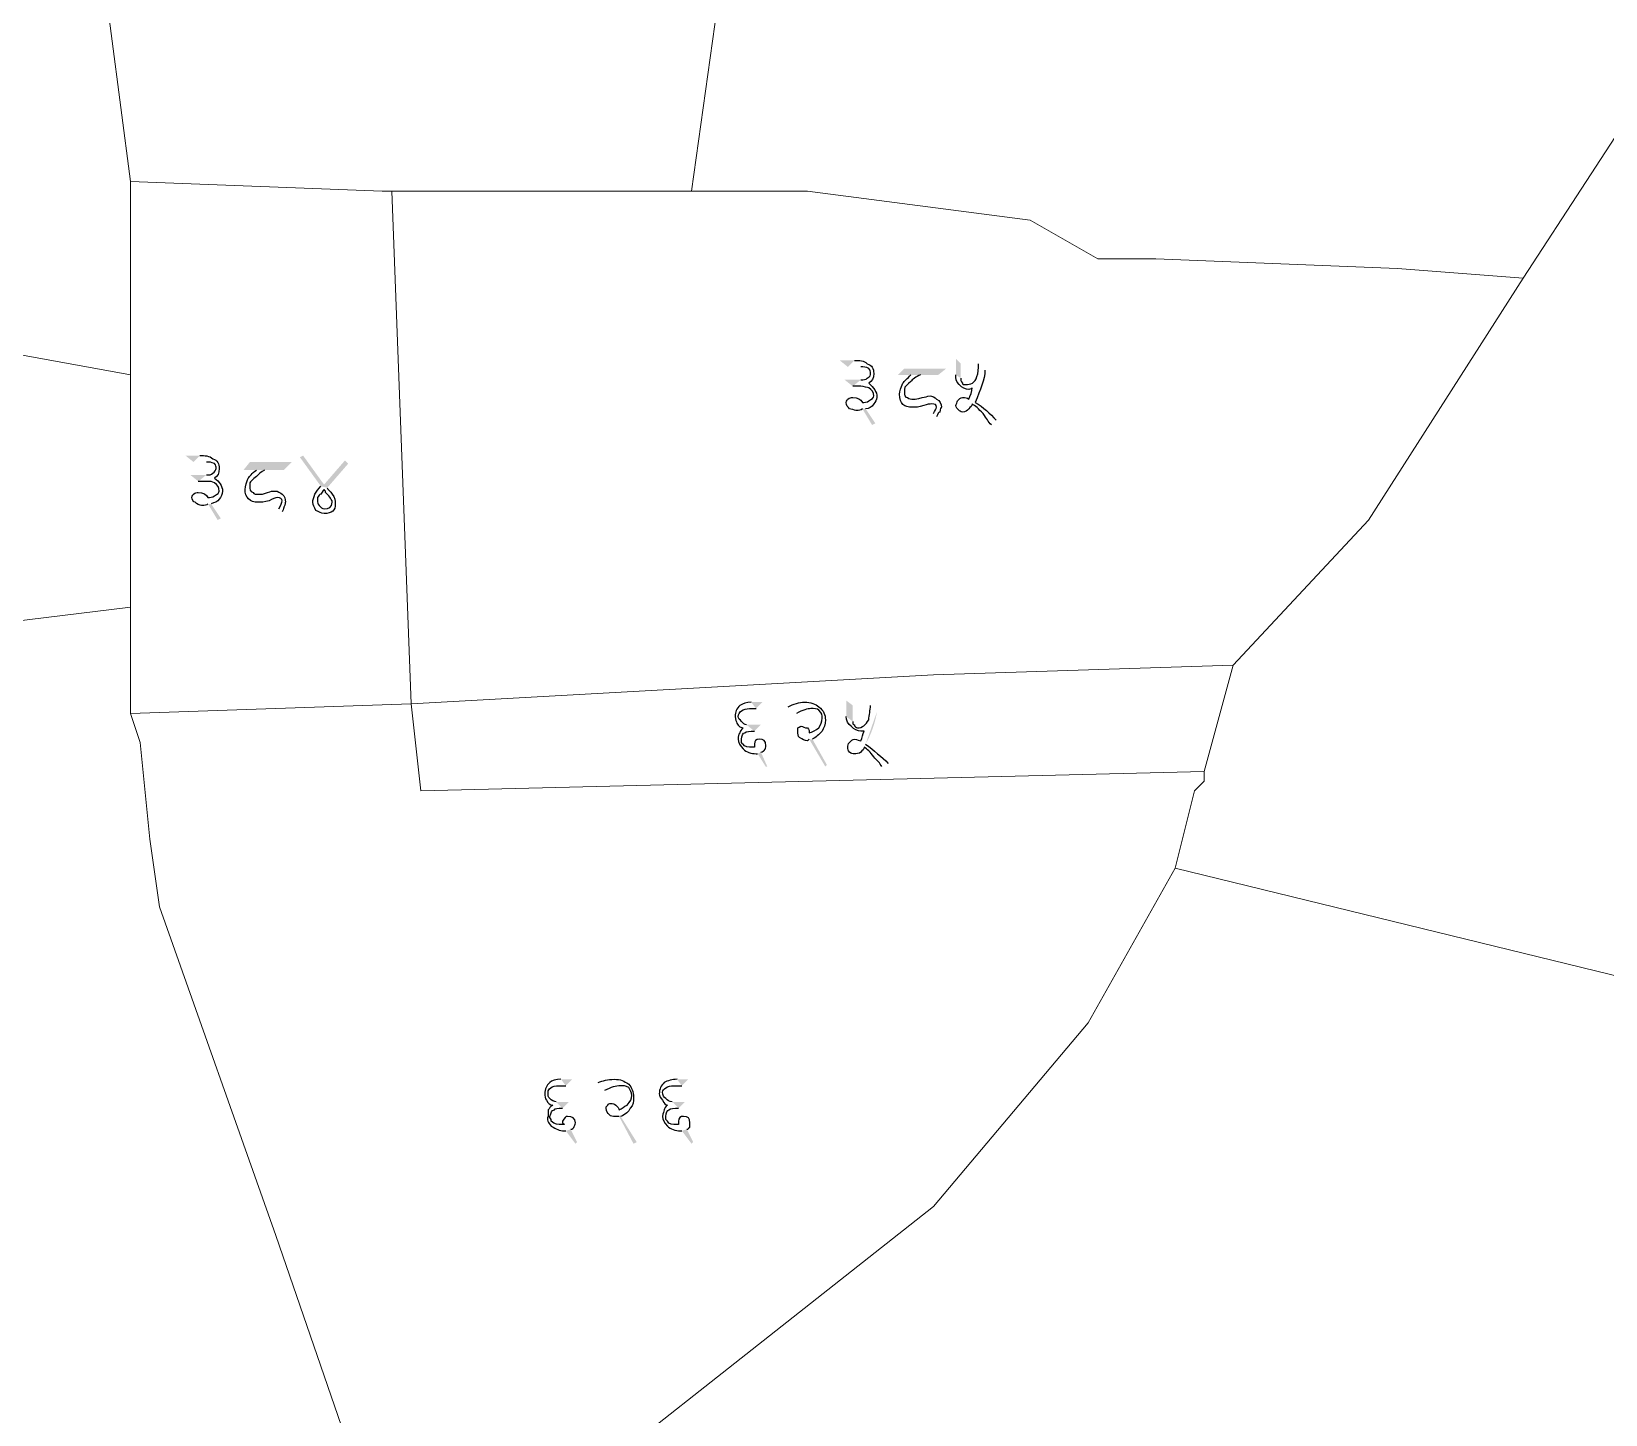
# Model space of a CAD drawing. Header units: metres. Extents: x 345912 to 349030, y 3061206 to 3061792.
# Drawn here: x 346909.34 to 346958.95, y 3061444.41 to 3061488 of the extents above; entities that cross this region are included whole.
import ezdxf

# ---------------------------------------------------------------- set-up
doc = ezdxf.new("R2010")
doc.units = ezdxf.units.M
doc.header["$MEASUREMENT"] = 0
doc.layers.add('PDF4_Geometry', color=7, linetype='Continuous')
doc.layers.add('PDF4_Solid Fills', color=7, linetype='Continuous')

msp = doc.modelspace()

# ---------------------------------------------------------------- hatches: boundary and pattern name
at = {"layer": 'PDF4_Solid Fills', "transparency": 33554559}
h = msp.add_hatch(color=256, dxfattribs=at)
h.paths.add_polyline_path([(346935.07147, 3061477.42963), (346934.81747, 3061477.63283), (346935.27467, 3061477.63283)], flags=0)
h.paths.add_polyline_path([(346935.63027, 3061476.10883), (346935.93507, 3061475.65163), (346935.83347, 3061475.60083), (346935.52867, 3061476.10883)], flags=0)
h.paths.add_polyline_path([(346935.22387, 3061476.82003), (346934.96987, 3061477.02323), (346935.47787, 3061477.02323)], flags=0)
h.paths.add_polyline_path([(346937.05267, 3061477.17563), (346936.64627, 3061477.17563), (346936.84947, 3061477.37883), (346938.17027, 3061477.37883), (346937.91627, 3061477.17563), (346937.35747, 3061477.17563)], flags=0)
h.paths.add_polyline_path([(346937.86547, 3061475.85483), (346937.76387, 3061475.95643)], flags=0)
h.paths.add_polyline_path([(346939.18627, 3061477.53123), (346939.38947, 3061477.32803)], flags=0)
h.paths.add_polyline_path([(346939.74507, 3061475.75323), (346939.59267, 3061475.60083)], flags=0)
h.paths.add_polyline_path([(346938.47507, 3061477.17563), (346938.47507, 3061477.68363), (346938.62747, 3061477.53123), (346938.62747, 3061477.07403)], flags=0)
h = msp.add_hatch(color=256, dxfattribs=at)
h.paths.add_polyline_path([(346914.44669, 3061474.43243), (346914.19269, 3061474.63563), (346914.64989, 3061474.63563)], flags=0)
h.paths.add_polyline_path([(346915.00549, 3061473.11163), (346915.31029, 3061472.65443), (346915.20869, 3061472.60363), (346914.90389, 3061473.11163)], flags=0)
h.paths.add_polyline_path([(346914.59909, 3061473.82283), (346914.34509, 3061474.02603), (346914.85309, 3061474.02603)], flags=0)
h.paths.add_polyline_path([(346916.42789, 3061474.17843), (346916.02149, 3061474.17843), (346916.22469, 3061474.43243), (346917.54549, 3061474.43243), (346917.29149, 3061474.17843), (346916.68189, 3061474.17843)], flags=0)
h.paths.add_polyline_path([(346917.24069, 3061472.85763), (346917.13909, 3061472.95923)], flags=0)
h.paths.add_polyline_path([(346918.45989, 3061473.67043), (346917.79949, 3061474.58483), (346917.90109, 3061474.63563), (346918.56149, 3061473.72123), (346919.22189, 3061474.48323), (346919.32349, 3061474.38163), (346918.66309, 3061473.61963)], flags=0)
h = msp.add_hatch(color=256, dxfattribs=at)
h.paths.add_polyline_path([(346932.17587, 3061466.66003), (346932.37907, 3061466.86323), (346932.02347, 3061466.86323)], flags=0)
h.paths.add_polyline_path([(346932.22667, 3061465.23763), (346932.48067, 3061464.83123), (346932.53147, 3061464.83123), (346932.32827, 3061465.28843)], flags=0)
h.paths.add_polyline_path([(346932.12507, 3061465.94883), (346932.32827, 3061466.15203), (346931.87107, 3061466.15203)], flags=0)
h.paths.add_polyline_path([(346933.44587, 3061466.50763), (346933.19187, 3061466.71083)], flags=0)
h.paths.add_polyline_path([(346933.95387, 3061465.69483), (346934.41107, 3061464.88203), (346934.36027, 3061464.83123), (346933.85227, 3061465.69483)], flags=0)
h.paths.add_polyline_path([(346935.78267, 3061466.76163), (346935.98587, 3061466.55843)], flags=0)
h.paths.add_polyline_path([(346935.63027, 3061465.54243, 0.08894398), (346935.98587, 3061466.55843)], flags=0)
h.paths.add_polyline_path([(346936.34147, 3061464.93283), (346936.13827, 3061464.83123)], flags=0)
h.paths.add_polyline_path([(346935.02067, 3061466.40603), (346935.02067, 3061466.91403), (346935.22387, 3061466.76163), (346935.22387, 3061466.25363)], flags=0)
h = msp.add_hatch(color=256, dxfattribs=at)
h.paths.add_polyline_path([(346926.18147, 3061454.77283), (346926.38467, 3061454.97603), (346926.02907, 3061454.97603)], flags=0)
h.paths.add_polyline_path([(346926.18147, 3061453.35043), (346926.48627, 3061452.94403), (346926.53707, 3061452.99483), (346926.33387, 3061453.40123)], flags=0)
h.paths.add_polyline_path([(346926.07987, 3061454.06163), (346926.28307, 3061454.26483), (346925.87667, 3061454.26483)], flags=0)
h.paths.add_polyline_path([(346927.40067, 3061454.62043), (346927.19747, 3061454.87443)], flags=0)
h.paths.add_polyline_path([(346927.90867, 3061453.80763), (346928.41667, 3061452.99483), (346928.31507, 3061452.94403), (346927.85787, 3061453.80763)], flags=0)
h.paths.add_polyline_path([(346929.83907, 3061454.77283), (346930.04227, 3061454.97603), (346929.68667, 3061454.97603)], flags=0)
h.paths.add_polyline_path([(346929.83907, 3061453.35043), (346930.14387, 3061452.94403), (346930.19467, 3061452.99483), (346929.99147, 3061453.40123)], flags=0)
h.paths.add_polyline_path([(346929.73747, 3061454.06163), (346929.94067, 3061454.26483), (346929.53427, 3061454.26483)], flags=0)

# ---------------------------------------------------------------- linework, layer by layer
at = {"layer": 'PDF4_Geometry', "lineweight": 9}
for points in [[(346934.41107, 3061513.44683), (346930.14387, 3061482.96683), (346920.69508, 3061482.96683), (346920.39028, 3061482.96683), (346912.46547, 3061483.27163), (346911.55107, 3061490.28204), (346910.02707, 3061498.51163), (346909.72228, 3061508.26523), (346911.24628, 3061516.19003), (346921.60948, 3061516.19003), (346929.53427, 3061514.66603), (346933.49669, 3061513.75163)], [(346934.41107, 3061513.44683), (346930.14387, 3061482.96683), (346920.69508, 3061482.96683), (346920.39028, 3061482.96683), (346912.46547, 3061483.27163), (346911.55107, 3061490.28204), (346910.02707, 3061498.51163), (346909.72228, 3061508.26523), (346911.24628, 3061516.19003), (346921.60948, 3061516.19003), (346929.53427, 3061514.66603), (346933.49669, 3061513.75163)], [(346944.77427, 3061508.87484), (346956.05188, 3061503.38844), (346963.36707, 3061498.51163), (346966.41508, 3061496.07323), (346967.02468, 3061494.54923), (346965.80547, 3061493.02523), (346963.06228, 3061489.97723), (346960.31908, 3061486.31963), (346956.35669, 3061480.22363), (346952.39427, 3061480.52844), (346944.77427, 3061480.83323), (346942.94547, 3061480.83323), (346940.81188, 3061482.05243), (346933.80147, 3061482.96683), (346930.14387, 3061482.96683), (346934.41107, 3061513.44683)], [(346944.77427, 3061508.87484), (346956.05188, 3061503.38844), (346963.36707, 3061498.51163), (346966.41508, 3061496.07323), (346967.02468, 3061494.54923), (346965.80547, 3061493.02523), (346963.06228, 3061489.97723), (346960.31908, 3061486.31963), (346956.35669, 3061480.22363), (346952.39427, 3061480.52844), (346944.77427, 3061480.83323), (346942.94547, 3061480.83323), (346940.81188, 3061482.05243), (346933.80147, 3061482.96683), (346930.14387, 3061482.96683), (346934.41107, 3061513.44683)], [(346887.16707, 3061481.74764), (346888.99587, 3061495.46363), (346895.70147, 3061494.54923), (346896.31107, 3061494.24443), (346899.66387, 3061493.02523), (346911.55107, 3061490.28204), (346912.46547, 3061483.27163), (346912.46547, 3061477.17564), (346895.70147, 3061480.22363)], [(346887.16707, 3061481.74764), (346888.99587, 3061495.46363), (346895.70147, 3061494.54923), (346896.31107, 3061494.24443), (346899.66387, 3061493.02523), (346911.55107, 3061490.28204), (346912.46547, 3061483.27163), (346912.46547, 3061477.17564), (346895.70147, 3061480.22363)], [(346969.76788, 3061455.53484), (346959.09987, 3061458.27803), (346945.38387, 3061461.63083), (346945.99348, 3061464.06923), (346946.29827, 3061464.37403), (346946.29827, 3061464.67883), (346947.21267, 3061468.03163), (346951.47987, 3061472.60363), (346956.35669, 3061480.22363), (346960.31908, 3061486.31963), (346965.19587, 3061483.27163), (346969.76788, 3061479.61403)], [(346969.76788, 3061455.53484), (346959.09987, 3061458.27803), (346945.38387, 3061461.63083), (346945.99348, 3061464.06923), (346946.29827, 3061464.37403), (346946.29827, 3061464.67883), (346947.21267, 3061468.03163), (346951.47987, 3061472.60363), (346956.35669, 3061480.22363), (346960.31908, 3061486.31963), (346965.19587, 3061483.27163), (346969.76788, 3061479.61403)], [(346920.69508, 3061482.96683), (346921.30468, 3061466.81243), (346912.46547, 3061466.50764), (346912.46547, 3061469.86043), (346912.46547, 3061477.17564), (346912.46547, 3061483.27163), (346920.39028, 3061482.96683)], [(346920.69508, 3061482.96683), (346921.30468, 3061466.81243), (346912.46547, 3061466.50764), (346912.46547, 3061469.86043), (346912.46547, 3061477.17564), (346912.46547, 3061483.27163), (346920.39028, 3061482.96683)], [(346956.35669, 3061480.22363), (346951.47987, 3061472.60363), (346947.21267, 3061468.03163), (346937.76387, 3061467.72683), (346921.30468, 3061466.81243), (346920.69508, 3061482.96683), (346930.14387, 3061482.96683), (346933.80147, 3061482.96683), (346940.81188, 3061482.05243), (346942.94547, 3061480.83323), (346944.77427, 3061480.83323), (346952.39427, 3061480.52844)], [(346956.35669, 3061480.22363), (346951.47987, 3061472.60363), (346947.21267, 3061468.03163), (346937.76387, 3061467.72683), (346921.30468, 3061466.81243), (346920.69508, 3061482.96683), (346930.14387, 3061482.96683), (346933.80147, 3061482.96683), (346940.81188, 3061482.05243), (346942.94547, 3061480.83323), (346944.77427, 3061480.83323), (346952.39427, 3061480.52844)], [(346895.70147, 3061480.22363), (346912.46547, 3061477.17564), (346912.46547, 3061469.86043), (346897.53028, 3061468.03163), (346884.11908, 3061464.06923), (346885.03348, 3061468.64124), (346887.16707, 3061481.74764)], [(346895.70147, 3061480.22363), (346912.46547, 3061477.17564), (346912.46547, 3061469.86043), (346897.53028, 3061468.03163), (346884.11908, 3061464.06923), (346885.03348, 3061468.64124), (346887.16707, 3061481.74764)], [(346912.46547, 3061466.50764), (346912.77028, 3061465.59323), (346913.07508, 3061462.54523), (346913.37987, 3061460.41163), (346917.03748, 3061450.04844), (346920.08547, 3061441.20923), (346921.91427, 3061438.46603), (346914.90387, 3061433.58923), (346911.55107, 3061430.23643), (346907.58867, 3061436.94204), (346903.01669, 3061433.58923), (346899.66387, 3061432.97963), (346899.05427, 3061435.41803), (346897.53028, 3061440.59963), (346896.92068, 3061445.47643), (346898.13987, 3061463.15484), (346897.53028, 3061468.03163), (346912.46547, 3061469.86043)], [(346912.46547, 3061466.50764), (346912.77028, 3061465.59323), (346913.07508, 3061462.54523), (346913.37987, 3061460.41163), (346917.03748, 3061450.04844), (346920.08547, 3061441.20923), (346921.91427, 3061438.46603), (346914.90387, 3061433.58923), (346911.55107, 3061430.23643), (346907.58867, 3061436.94204), (346903.01669, 3061433.58923), (346899.66387, 3061432.97963), (346899.05427, 3061435.41803), (346897.53028, 3061440.59963), (346896.92068, 3061445.47643), (346898.13987, 3061463.15484), (346897.53028, 3061468.03163), (346912.46547, 3061469.86043)], [(346946.29827, 3061464.67883), (346921.60948, 3061464.06923), (346921.30468, 3061466.81243), (346937.76387, 3061467.72683), (346947.21267, 3061468.03163)], [(346946.29827, 3061464.67883), (346921.60948, 3061464.06923), (346921.30468, 3061466.81243), (346937.76387, 3061467.72683), (346947.21267, 3061468.03163)], [(346921.30468, 3061466.81243), (346921.60948, 3061464.06923), (346946.29827, 3061464.67883), (346946.29827, 3061464.37403), (346945.99348, 3061464.06923), (346945.38387, 3061461.63083), (346942.64068, 3061456.75403), (346937.76387, 3061450.96283), (346921.91427, 3061438.46603), (346920.08547, 3061441.20923), (346917.03748, 3061450.04844), (346913.37987, 3061460.41163), (346913.07508, 3061462.54523), (346912.77028, 3061465.59323), (346912.46547, 3061466.50764)], [(346921.30468, 3061466.81243), (346921.60948, 3061464.06923), (346946.29827, 3061464.67883), (346946.29827, 3061464.37403), (346945.99348, 3061464.06923), (346945.38387, 3061461.63083), (346942.64068, 3061456.75403), (346937.76387, 3061450.96283), (346921.91427, 3061438.46603), (346920.08547, 3061441.20923), (346917.03748, 3061450.04844), (346913.37987, 3061460.41163), (346913.07508, 3061462.54523), (346912.77028, 3061465.59323), (346912.46547, 3061466.50764)]]:
    msp.add_lwpolyline(points, close=True, dxfattribs=at)
msp.add_lwpolyline([(346921.91427, 3061438.46603), (346937.76387, 3061450.96283), (346942.64068, 3061456.75403), (346945.38387, 3061461.63083), (346959.09987, 3061458.27803), (346969.76788, 3061455.53484), (346969.76788, 3061454.92523), (346967.63427, 3061449.74363), (346966.11028, 3061446.39083), (346964.58628, 3061440.90443)], dxfattribs=at)
msp.add_lwpolyline([(346921.91427, 3061438.46603), (346937.76387, 3061450.96283), (346942.64068, 3061456.75403), (346945.38387, 3061461.63083), (346959.09987, 3061458.27803), (346969.76788, 3061455.53484), (346969.76788, 3061454.92523), (346967.63427, 3061449.74363), (346966.11028, 3061446.39083), (346964.58628, 3061440.90443)], dxfattribs=at)
at = {"layer": 'PDF4_Geometry', "lineweight": 25}
for points in [[(346935.27467, 3061477.63283), (346935.42707, 3061477.63283), (346935.57947, 3061477.63283), (346935.68107, 3061477.53123)], [(346935.73187, 3061477.37883), (346935.63027, 3061477.42963), (346935.57947, 3061477.42963), (346935.47787, 3061477.42963)], [(346935.68107, 3061477.53123), (346935.83347, 3061477.48043), (346935.88427, 3061477.37883), (346935.88427, 3061477.22643)], [(346935.78267, 3061477.22643), (346935.78267, 3061477.27723), (346935.78267, 3061477.32803), (346935.73187, 3061477.37883)], [(346939.13547, 3061477.12483), (346939.18627, 3061477.22643), (346939.18627, 3061477.37883), (346939.18627, 3061477.53123)], [(346935.47787, 3061477.02323), (346935.57947, 3061477.02323), (346935.63027, 3061477.02323), (346935.68107, 3061477.07403)], [(346935.68107, 3061477.07403), (346935.78267, 3061477.12483), (346935.78267, 3061477.17563), (346935.78267, 3061477.22643)], [(346935.88427, 3061477.22643), (346935.88427, 3061477.07403), (346935.83347, 3061476.97243), (346935.73187, 3061476.92163)], [(346935.73187, 3061476.92163), (346935.88427, 3061476.76923), (346935.98587, 3061476.66763), (346935.98587, 3061476.46443)], [(346936.69707, 3061476.56603), (346936.69707, 3061476.66763), (346936.74787, 3061476.76923), (346936.79867, 3061476.92163)], [(346936.79867, 3061476.92163), (346936.84947, 3061476.97243), (346936.95107, 3061477.07403), (346937.05267, 3061477.17563)], [(346937.05267, 3061476.97243), (346936.95107, 3061476.87083), (346936.84947, 3061476.82003), (346936.84947, 3061476.71843)], [(346937.35747, 3061477.17563), (346937.20507, 3061477.12483), (346937.10347, 3061477.02323), (346937.05267, 3061476.97243)], [(346938.57667, 3061476.87083), (346938.47507, 3061476.97243), (346938.47507, 3061477.07403), (346938.47507, 3061477.17563)], [(346938.62747, 3061477.07403), (346938.62747, 3061477.02323), (346938.62747, 3061476.97243), (346938.67827, 3061476.92163)], [(346938.67827, 3061476.92163), (346938.67827, 3061476.87083), (346938.72907, 3061476.87083), (346938.77987, 3061476.87083)], [(346938.77987, 3061476.87083), (346938.93227, 3061476.87083), (346939.08467, 3061476.92163), (346939.13547, 3061477.12483)], [(346939.38947, 3061477.32803), (346939.38947, 3061477.02323), (346939.23707, 3061476.71843), (346939.08467, 3061476.31203)], [(346935.02067, 3061476.31203), (346935.02067, 3061476.36283), (346935.07147, 3061476.41363), (346935.07147, 3061476.41363)], [(346935.07147, 3061476.41363), (346935.12227, 3061476.46443), (346935.17307, 3061476.46443), (346935.22387, 3061476.46443)], [(346935.37627, 3061476.82003), (346935.32547, 3061476.82003), (346935.27467, 3061476.82003), (346935.22387, 3061476.82003)], [(346935.22387, 3061476.46443), (346935.37627, 3061476.46443), (346935.47787, 3061476.41363), (346935.52867, 3061476.31203)], [(346935.47787, 3061476.82003), (346935.42707, 3061476.82003), (346935.42707, 3061476.82003), (346935.37627, 3061476.82003)], [(346935.73187, 3061476.76923), (346935.68107, 3061476.76923), (346935.57947, 3061476.82003), (346935.47787, 3061476.82003)], [(346935.88427, 3061476.51523), (346935.88427, 3061476.61683), (346935.83347, 3061476.71843), (346935.73187, 3061476.76923)], [(346935.73187, 3061476.36283), (346935.83347, 3061476.41363), (346935.88427, 3061476.46443), (346935.88427, 3061476.51523)], [(346935.98587, 3061476.46443), (346935.98587, 3061476.41363), (346935.93507, 3061476.31203), (346935.88427, 3061476.26123)], [(346937.10347, 3061476.15963), (346936.84947, 3061476.15963), (346936.69707, 3061476.26123), (346936.69707, 3061476.56603)], [(346936.84947, 3061476.71843), (346936.84947, 3061476.71843), (346936.84947, 3061476.66763), (346936.84947, 3061476.61683)], [(346936.84947, 3061476.61683), (346936.84947, 3061476.56603), (346936.84947, 3061476.46443), (346936.95107, 3061476.46443)], [(346936.95107, 3061476.46443), (346937.00187, 3061476.41363), (346937.05267, 3061476.41363), (346937.15427, 3061476.41363)], [(346937.15427, 3061476.41363), (346937.20507, 3061476.41363), (346937.25587, 3061476.41363), (346937.40827, 3061476.46443)], [(346937.40827, 3061476.46443), (346937.50987, 3061476.46443), (346937.56067, 3061476.51523), (346937.66227, 3061476.51523)], [(346937.66227, 3061476.51523), (346937.71307, 3061476.51523), (346937.81467, 3061476.46443), (346937.86547, 3061476.41363)], [(346937.86547, 3061476.41363), (346937.96707, 3061476.36283), (346938.01787, 3061476.26123), (346938.01787, 3061476.15963)], [(346938.52587, 3061476.36283), (346938.57667, 3061476.41363), (346938.62747, 3061476.46443), (346938.67827, 3061476.46443)], [(346938.88147, 3061476.71843), (346938.77987, 3061476.71843), (346938.67827, 3061476.76923), (346938.57667, 3061476.87083)], [(346938.67827, 3061476.46443), (346938.77987, 3061476.46443), (346938.83067, 3061476.46443), (346938.88147, 3061476.41363)], [(346938.88147, 3061476.41363), (346938.93227, 3061476.51523), (346938.98307, 3061476.66763), (346938.98307, 3061476.76923)], [(346938.98307, 3061476.76923), (346938.98307, 3061476.76923), (346938.93227, 3061476.71843), (346938.88147, 3061476.71843)], [(346935.12227, 3061476.10883), (346935.07147, 3061476.15963), (346935.02067, 3061476.21043), (346935.02067, 3061476.31203)], [(346935.32547, 3061476.05803), (346935.27467, 3061476.05803), (346935.17307, 3061476.10883), (346935.12227, 3061476.10883)], [(346935.52867, 3061476.10883), (346935.47787, 3061476.05803), (346935.42707, 3061476.05803), (346935.32547, 3061476.05803)], [(346935.52867, 3061476.31203), (346935.57947, 3061476.31203), (346935.68107, 3061476.31203), (346935.73187, 3061476.36283)], [(346935.88427, 3061476.26123), (346935.83347, 3061476.15963), (346935.73187, 3061476.10883), (346935.63027, 3061476.10883)], [(346937.45907, 3061476.21043), (346937.30667, 3061476.15963), (346937.20507, 3061476.15963), (346937.10347, 3061476.15963)], [(346937.71307, 3061476.26123), (346937.66227, 3061476.26123), (346937.56067, 3061476.26123), (346937.45907, 3061476.21043)], [(346937.86547, 3061476.15963), (346937.86547, 3061476.26123), (346937.81467, 3061476.26123), (346937.71307, 3061476.26123)], [(346937.76387, 3061475.95643), (346937.81467, 3061476.05803), (346937.86547, 3061476.10883), (346937.86547, 3061476.15963)], [(346937.96707, 3061476.00723), (346937.91627, 3061476.00723), (346937.91627, 3061475.95643), (346937.86547, 3061475.85483)], [(346938.01787, 3061476.15963), (346938.01787, 3061476.15963), (346937.96707, 3061476.10883), (346937.96707, 3061476.00723)], [(346938.47507, 3061476.21043), (346938.47507, 3061476.26123), (346938.52587, 3061476.31203), (346938.52587, 3061476.36283)], [(346938.57667, 3061476.05803), (346938.52587, 3061476.10883), (346938.47507, 3061476.15963), (346938.47507, 3061476.21043)], [(346938.67827, 3061476.00723), (346938.62747, 3061476.00723), (346938.57667, 3061476.05803), (346938.57667, 3061476.05803)], [(346938.88147, 3061476.10883), (346938.83067, 3061476.05803), (346938.77987, 3061476.00723), (346938.67827, 3061476.00723)], [(346938.98307, 3061476.26123), (346938.98307, 3061476.21043), (346938.93227, 3061476.15963), (346938.88147, 3061476.10883)], [(346939.33867, 3061475.95643), (346939.18627, 3061476.10883), (346939.08467, 3061476.21043), (346938.98307, 3061476.26123)], [(346939.08467, 3061476.31203), (346939.33867, 3061476.15963), (346939.54187, 3061475.95643), (346939.74507, 3061475.75323)], [(346939.59267, 3061475.60083), (346939.49107, 3061475.70243), (346939.44027, 3061475.80403), (346939.33867, 3061475.95643)], [(346914.64989, 3061474.63563), (346914.80229, 3061474.63563), (346914.95469, 3061474.63563), (346915.05629, 3061474.53403)], [(346915.10709, 3061474.38163), (346915.00549, 3061474.43243), (346914.95469, 3061474.43243), (346914.85309, 3061474.43243)], [(346915.05629, 3061474.53403), (346915.20869, 3061474.48323), (346915.25949, 3061474.38163), (346915.25949, 3061474.22923)], [(346914.85309, 3061474.02603), (346914.95469, 3061474.02603), (346915.00549, 3061474.02603), (346915.05629, 3061474.07683)], [(346915.05629, 3061474.07683), (346915.10709, 3061474.12763), (346915.15789, 3061474.17843), (346915.15789, 3061474.22923)], [(346915.15789, 3061474.22923), (346915.15789, 3061474.28003), (346915.15789, 3061474.33083), (346915.10709, 3061474.38163)], [(346915.25949, 3061474.22923), (346915.25949, 3061474.07683), (346915.20869, 3061473.97523), (346915.10709, 3061473.92443)], [(346915.10709, 3061473.92443), (346915.25949, 3061473.82283), (346915.36109, 3061473.67043), (346915.36109, 3061473.51803)], [(346916.07229, 3061473.56883), (346916.07229, 3061473.67043), (346916.12309, 3061473.82283), (346916.17389, 3061473.92443)], [(346916.17389, 3061473.92443), (346916.22469, 3061473.97523), (346916.27549, 3061474.07683), (346916.42789, 3061474.17843)], [(346916.42789, 3061473.97523), (346916.32629, 3061473.87363), (346916.22469, 3061473.82283), (346916.22469, 3061473.77203)], [(346916.68189, 3061474.17843), (346916.58029, 3061474.12763), (346916.47869, 3061474.02603), (346916.42789, 3061473.97523)], [(346914.39589, 3061473.31483), (346914.39589, 3061473.36563), (346914.44669, 3061473.41643), (346914.44669, 3061473.41643)], [(346914.44669, 3061473.41643), (346914.49749, 3061473.46723), (346914.54829, 3061473.46723), (346914.59909, 3061473.46723)], [(346914.70069, 3061473.82283), (346914.64989, 3061473.82283), (346914.64989, 3061473.82283), (346914.59909, 3061473.82283)], [(346914.59909, 3061473.46723), (346914.75149, 3061473.46723), (346914.85309, 3061473.41643), (346914.90389, 3061473.31483)], [(346914.85309, 3061473.82283), (346914.80229, 3061473.82283), (346914.75149, 3061473.82283), (346914.70069, 3061473.82283)], [(346915.10709, 3061473.77203), (346915.05629, 3061473.82283), (346914.95469, 3061473.82283), (346914.85309, 3061473.82283)], [(346915.25949, 3061473.51803), (346915.25949, 3061473.61963), (346915.20869, 3061473.72123), (346915.10709, 3061473.77203)], [(346915.10709, 3061473.36563), (346915.20869, 3061473.41643), (346915.25949, 3061473.46723), (346915.25949, 3061473.51803)], [(346915.36109, 3061473.51803), (346915.36109, 3061473.41643), (346915.31029, 3061473.31483), (346915.25949, 3061473.26403)], [(346916.47869, 3061473.16243), (346916.22469, 3061473.16243), (346916.07229, 3061473.31483), (346916.07229, 3061473.56883)], [(346916.22469, 3061473.77203), (346916.22469, 3061473.72123), (346916.22469, 3061473.67043), (346916.22469, 3061473.67043)], [(346916.22469, 3061473.67043), (346916.22469, 3061473.56883), (346916.22469, 3061473.51803), (346916.32629, 3061473.46723)], [(346916.32629, 3061473.46723), (346916.32629, 3061473.41643), (346916.42789, 3061473.41643), (346916.52949, 3061473.41643)], [(346916.52949, 3061473.41643), (346916.58029, 3061473.41643), (346916.63109, 3061473.41643), (346916.78349, 3061473.46723)], [(346916.78349, 3061473.46723), (346916.88509, 3061473.51803), (346916.93589, 3061473.51803), (346917.03749, 3061473.51803)], [(346917.03749, 3061473.51803), (346917.08829, 3061473.51803), (346917.18989, 3061473.46723), (346917.24069, 3061473.41643)], [(346917.24069, 3061473.41643), (346917.34229, 3061473.36563), (346917.34229, 3061473.26403), (346917.34229, 3061473.16243)], [(346918.20589, 3061473.16243), (346918.20589, 3061473.31483), (346918.30749, 3061473.51803), (346918.45989, 3061473.67043)], [(346918.45989, 3061473.41643), (346918.40909, 3061473.41643), (346918.40909, 3061473.36563), (346918.35829, 3061473.31483)], [(346918.56149, 3061473.56883), (346918.56149, 3061473.56883), (346918.51069, 3061473.51803), (346918.45989, 3061473.41643)], [(346918.61229, 3061473.46723), (346918.61229, 3061473.51803), (346918.61229, 3061473.51803), (346918.56149, 3061473.56883)], [(346918.71389, 3061473.36563), (346918.71389, 3061473.36563), (346918.66309, 3061473.41643), (346918.61229, 3061473.46723)], [(346918.66309, 3061473.61963), (346918.66309, 3061473.56883), (346918.76469, 3061473.51803), (346918.81549, 3061473.41643)], [(346918.81549, 3061473.41643), (346918.91709, 3061473.31483), (346918.91709, 3061473.21323), (346918.91709, 3061473.11163)], [(346914.49749, 3061473.16243), (346914.44669, 3061473.16243), (346914.39589, 3061473.26403), (346914.39589, 3061473.31483)], [(346914.70069, 3061473.06083), (346914.64989, 3061473.06083), (346914.54829, 3061473.11163), (346914.49749, 3061473.16243)], [(346914.90389, 3061473.11163), (346914.85309, 3061473.06083), (346914.80229, 3061473.06083), (346914.70069, 3061473.06083)], [(346914.90389, 3061473.31483), (346914.95469, 3061473.31483), (346915.05629, 3061473.31483), (346915.10709, 3061473.36563)], [(346915.25949, 3061473.26403), (346915.20869, 3061473.16243), (346915.10709, 3061473.16243), (346915.00549, 3061473.11163)], [(346916.83429, 3061473.21323), (346916.68189, 3061473.16243), (346916.58029, 3061473.16243), (346916.47869, 3061473.16243)], [(346917.08829, 3061473.31483), (346917.03749, 3061473.31483), (346916.93589, 3061473.26403), (346916.83429, 3061473.21323)], [(346917.24069, 3061473.21323), (346917.24069, 3061473.26403), (346917.18989, 3061473.31483), (346917.08829, 3061473.31483)], [(346917.13909, 3061472.95923), (346917.18989, 3061473.06083), (346917.24069, 3061473.16243), (346917.24069, 3061473.21323)], [(346917.29149, 3061473.01003), (346917.29149, 3061473.01003), (346917.29149, 3061472.95923), (346917.24069, 3061472.85763)], [(346917.34229, 3061473.16243), (346917.34229, 3061473.16243), (346917.34229, 3061473.11163), (346917.29149, 3061473.01003)], [(346918.30749, 3061472.90843), (346918.25669, 3061473.01003), (346918.20589, 3061473.06083), (346918.20589, 3061473.16243)], [(346918.56149, 3061472.80683), (346918.45989, 3061472.80683), (346918.40909, 3061472.85763), (346918.30749, 3061472.90843)], [(346918.35829, 3061473.31483), (346918.35829, 3061473.26403), (346918.35829, 3061473.21323), (346918.35829, 3061473.21323)], [(346918.35829, 3061473.21323), (346918.35829, 3061473.16243), (346918.35829, 3061473.11163), (346918.40909, 3061473.06083)], [(346918.40909, 3061473.06083), (346918.45989, 3061473.01003), (346918.51069, 3061472.95923), (346918.56149, 3061472.95923)], [(346918.56149, 3061472.95923), (346918.71389, 3061472.95923), (346918.81549, 3061473.01003), (346918.81549, 3061473.16243)], [(346918.91709, 3061473.11163), (346918.91709, 3061472.90843), (346918.81549, 3061472.80683), (346918.56149, 3061472.80683)], [(346918.81549, 3061473.21323), (346918.76469, 3061473.26403), (346918.76469, 3061473.31483), (346918.71389, 3061473.36563)], [(346918.81549, 3061473.16243), (346918.81549, 3061473.16243), (346918.81549, 3061473.21323), (346918.81549, 3061473.21323)], [(346931.66787, 3061466.76163), (346931.56627, 3061466.66003), (346931.51547, 3061466.55843), (346931.51547, 3061466.40603)], [(346931.61707, 3061466.40603), (346931.61707, 3061466.55843), (346931.76947, 3061466.66003), (346931.97267, 3061466.66003)], [(346932.02347, 3061466.86323), (346931.87107, 3061466.86323), (346931.76947, 3061466.81243), (346931.66787, 3061466.76163)], [(346931.97267, 3061466.66003), (346932.02347, 3061466.66003), (346932.02347, 3061466.66003), (346932.07427, 3061466.66003)], [(346932.07427, 3061466.66003), (346932.12507, 3061466.66003), (346932.17587, 3061466.66003), (346932.17587, 3061466.66003)], [(346933.19187, 3061466.71083), (346933.34427, 3061466.81243), (346933.54747, 3061466.86323), (346933.69987, 3061466.86323)], [(346933.90307, 3061466.66003), (346933.80147, 3061466.66003), (346933.64907, 3061466.60923), (346933.44587, 3061466.50763)], [(346933.69987, 3061466.86323), (346933.90307, 3061466.86323), (346934.05547, 3061466.81243), (346934.15707, 3061466.71083)], [(346934.15707, 3061466.60923), (346934.10627, 3061466.66003), (346934.00467, 3061466.66003), (346933.90307, 3061466.66003)], [(346934.15707, 3061466.71083), (346934.30947, 3061466.60923), (346934.36027, 3061466.45683), (346934.36027, 3061466.30443)], [(346934.25867, 3061466.35523), (346934.25867, 3061466.45683), (346934.25867, 3061466.50763), (346934.15707, 3061466.60923)], [(346935.73187, 3061466.30443), (346935.73187, 3061466.45683), (346935.78267, 3061466.60923), (346935.78267, 3061466.76163)], [(346931.51547, 3061466.40603), (346931.51547, 3061466.30443), (346931.56627, 3061466.25363), (346931.56627, 3061466.20283)], [(346931.56627, 3061466.20283), (346931.61707, 3061466.10123), (346931.71867, 3061466.05043), (346931.76947, 3061466.05043)], [(346931.71867, 3061466.25363), (346931.66787, 3061466.30443), (346931.61707, 3061466.35523), (346931.61707, 3061466.40603)], [(346931.76947, 3061466.05043), (346931.71867, 3061465.99963), (346931.66787, 3061465.94883), (346931.66787, 3061465.89803)], [(346931.87107, 3061466.15203), (346931.82027, 3061466.15203), (346931.76947, 3061466.20283), (346931.71867, 3061466.25363)], [(346933.49667, 3061466.05043), (346933.54747, 3061466.10123), (346933.59827, 3061466.10123), (346933.59827, 3061466.10123)], [(346933.49667, 3061465.94883), (346933.49667, 3061465.99963), (346933.49667, 3061465.99963), (346933.49667, 3061466.05043)], [(346933.59827, 3061466.10123), (346933.64907, 3061466.10123), (346933.69987, 3061466.05043), (346933.80147, 3061466.05043)], [(346933.80147, 3061466.05043), (346933.85227, 3061465.99963), (346933.85227, 3061465.94883), (346933.85227, 3061465.89803)], [(346933.85227, 3061465.89803), (346933.95387, 3061465.89803), (346934.05547, 3061465.99963), (346934.15707, 3061466.05043)], [(346934.15707, 3061466.05043), (346934.20787, 3061466.15203), (346934.25867, 3061466.25363), (346934.25867, 3061466.35523)], [(346934.36027, 3061466.30443), (346934.36027, 3061466.15203), (346934.30947, 3061466.05043), (346934.25867, 3061465.94883)], [(346935.17307, 3061466.10123), (346935.07147, 3061466.15203), (346935.02067, 3061466.30443), (346935.02067, 3061466.40603)], [(346935.47787, 3061465.94883), (346935.37627, 3061465.94883), (346935.27467, 3061465.99963), (346935.17307, 3061466.10123)], [(346935.22387, 3061466.25363), (346935.22387, 3061466.20283), (346935.22387, 3061466.15203), (346935.27467, 3061466.15203)], [(346935.27467, 3061466.15203), (346935.27467, 3061466.10123), (346935.32547, 3061466.05043), (346935.37627, 3061466.05043)], [(346935.37627, 3061466.05043), (346935.52867, 3061466.05043), (346935.63027, 3061466.15203), (346935.73187, 3061466.30443)], [(346931.66787, 3061465.89803), (346931.61707, 3061465.84723), (346931.61707, 3061465.79643), (346931.61707, 3061465.69483)], [(346931.61707, 3061465.69483), (346931.61707, 3061465.59323), (346931.66787, 3061465.49163), (346931.76947, 3061465.39003)], [(346931.71867, 3061465.69483), (346931.71867, 3061465.79643), (346931.76947, 3061465.89803), (346931.82027, 3061465.89803)], [(346931.71867, 3061465.59323), (346931.71867, 3061465.64403), (346931.71867, 3061465.69483), (346931.71867, 3061465.69483)], [(346931.76947, 3061465.54243), (346931.76947, 3061465.54243), (346931.71867, 3061465.54243), (346931.71867, 3061465.59323)], [(346932.07427, 3061465.44083), (346931.92187, 3061465.44083), (346931.82027, 3061465.44083), (346931.76947, 3061465.54243)], [(346931.82027, 3061465.89803), (346931.87107, 3061465.94883), (346931.97267, 3061465.94883), (346932.12507, 3061465.94883)], [(346932.27747, 3061465.69483), (346932.17587, 3061465.69483), (346932.12507, 3061465.64403), (346932.12507, 3061465.54243)], [(346932.12507, 3061465.54243), (346932.12507, 3061465.54243), (346932.12507, 3061465.54243), (346932.12507, 3061465.49163)], [(346932.12507, 3061465.49163), (346932.12507, 3061465.44083), (346932.12507, 3061465.44083), (346932.12507, 3061465.44083)], [(346932.48067, 3061465.49163), (346932.48067, 3061465.64403), (346932.42987, 3061465.69483), (346932.27747, 3061465.69483)], [(346932.42987, 3061465.33923), (346932.48067, 3061465.39003), (346932.48067, 3061465.44083), (346932.48067, 3061465.49163)], [(346933.54747, 3061465.74563), (346933.49667, 3061465.79643), (346933.49667, 3061465.84723), (346933.49667, 3061465.94883)], [(346933.80147, 3061465.64403), (346933.69987, 3061465.64403), (346933.64907, 3061465.69483), (346933.54747, 3061465.74563)], [(346933.85227, 3061465.69483), (346933.80147, 3061465.64403), (346933.80147, 3061465.64403), (346933.80147, 3061465.64403)], [(346934.25867, 3061465.94883), (346934.15707, 3061465.84723), (346934.05547, 3061465.74563), (346933.95387, 3061465.69483)], [(346935.07147, 3061465.44083), (346935.07147, 3061465.49163), (346935.07147, 3061465.54243), (346935.12227, 3061465.59323)], [(346935.12227, 3061465.59323), (346935.17307, 3061465.64403), (346935.22387, 3061465.69483), (346935.27467, 3061465.69483)], [(346935.27467, 3061465.69483), (346935.37627, 3061465.69483), (346935.42707, 3061465.64403), (346935.47787, 3061465.64403)], [(346935.47787, 3061465.64403), (346935.52867, 3061465.74563), (346935.52867, 3061465.84723), (346935.57947, 3061465.94883)], [(346935.57947, 3061465.94883), (346935.52867, 3061465.94883), (346935.52867, 3061465.94883), (346935.47787, 3061465.94883)], [(346935.63027, 3061465.54243), (346935.88427, 3061465.33923), (346936.13827, 3061465.13603), (346936.34147, 3061464.93283)], [(346931.76947, 3061465.39003), (346931.87107, 3061465.28843), (346932.02347, 3061465.23763), (346932.17587, 3061465.23763)], [(346932.12507, 3061465.44083), (346932.12507, 3061465.44083), (346932.12507, 3061465.44083), (346932.07427, 3061465.44083)], [(346932.17587, 3061465.23763), (346932.17587, 3061465.23763), (346932.22667, 3061465.23763), (346932.22667, 3061465.23763)], [(346932.32827, 3061465.28843), (346932.37907, 3061465.28843), (346932.42987, 3061465.33923), (346932.42987, 3061465.33923)], [(346935.12227, 3061465.28843), (346935.07147, 3061465.33923), (346935.07147, 3061465.39003), (346935.07147, 3061465.44083)], [(346935.27467, 3061465.23763), (346935.22387, 3061465.23763), (346935.17307, 3061465.23763), (346935.12227, 3061465.28843)], [(346935.47787, 3061465.28843), (346935.42707, 3061465.23763), (346935.32547, 3061465.23763), (346935.27467, 3061465.23763)], [(346935.57947, 3061465.44083), (346935.57947, 3061465.39003), (346935.52867, 3061465.33923), (346935.47787, 3061465.28843)], [(346935.88427, 3061465.13603), (346935.78267, 3061465.28843), (346935.68107, 3061465.39003), (346935.57947, 3061465.44083)], [(346936.13827, 3061464.83123), (346936.08747, 3061464.93283), (346935.98587, 3061465.03443), (346935.88427, 3061465.13603)], [(346925.67347, 3061454.87443), (346925.57187, 3061454.77283), (346925.52107, 3061454.67123), (346925.52107, 3061454.51883)], [(346925.62267, 3061454.56963), (346925.62267, 3061454.67123), (346925.72427, 3061454.77283), (346925.97827, 3061454.77283)], [(346925.67347, 3061454.36643), (346925.62267, 3061454.41723), (346925.62267, 3061454.46803), (346925.62267, 3061454.56963)], [(346926.02907, 3061454.97603), (346925.87667, 3061454.97603), (346925.72427, 3061454.92523), (346925.67347, 3061454.87443)], [(346925.97827, 3061454.77283), (346925.97827, 3061454.77283), (346926.02907, 3061454.77283), (346926.07987, 3061454.77283)], [(346926.07987, 3061454.77283), (346926.13067, 3061454.77283), (346926.18147, 3061454.77283), (346926.18147, 3061454.77283)], [(346927.19747, 3061454.87443), (346927.34987, 3061454.92523), (346927.50227, 3061454.97603), (346927.70547, 3061454.97603)], [(346927.90867, 3061454.77283), (346927.75627, 3061454.77283), (346927.60387, 3061454.72203), (346927.40067, 3061454.62043)], [(346927.70547, 3061454.97603), (346927.90867, 3061454.97603), (346928.01027, 3061454.92523), (346928.16267, 3061454.82363)], [(346928.16267, 3061454.72203), (346928.06107, 3061454.77283), (346928.01027, 3061454.77283), (346927.90867, 3061454.77283)], [(346928.16267, 3061454.82363), (346928.26427, 3061454.72203), (346928.31507, 3061454.56963), (346928.31507, 3061454.41723)], [(346928.26427, 3061454.46803), (346928.26427, 3061454.56963), (346928.21347, 3061454.62043), (346928.16267, 3061454.72203)], [(346929.28027, 3061454.87443), (346929.17867, 3061454.77283), (346929.12787, 3061454.67123), (346929.12787, 3061454.51883)], [(346929.22947, 3061454.56963), (346929.22947, 3061454.67123), (346929.38187, 3061454.77283), (346929.58507, 3061454.77283)], [(346929.33107, 3061454.36643), (346929.28027, 3061454.41723), (346929.22947, 3061454.46803), (346929.22947, 3061454.56963)], [(346929.68667, 3061454.97603), (346929.53427, 3061454.97603), (346929.38187, 3061454.92523), (346929.28027, 3061454.87443)], [(346929.58507, 3061454.77283), (346929.63587, 3061454.77283), (346929.68667, 3061454.77283), (346929.73747, 3061454.77283)], [(346929.73747, 3061454.77283), (346929.78827, 3061454.77283), (346929.78827, 3061454.77283), (346929.83907, 3061454.77283)], [(346925.52107, 3061454.51883), (346925.52107, 3061454.46803), (346925.52107, 3061454.36643), (346925.57187, 3061454.31563)], [(346925.57187, 3061454.31563), (346925.62267, 3061454.21403), (346925.67347, 3061454.16323), (346925.77507, 3061454.16323)], [(346925.77507, 3061454.16323), (346925.67347, 3061454.11243), (346925.67347, 3061454.06163), (346925.62267, 3061454.01083)], [(346925.87667, 3061454.26483), (346925.82587, 3061454.26483), (346925.72427, 3061454.31563), (346925.67347, 3061454.36643)], [(346925.82587, 3061454.01083), (346925.82587, 3061454.06163), (346925.92747, 3061454.06163), (346926.07987, 3061454.06163)], [(346927.45147, 3061454.06163), (346927.45147, 3061454.11243), (346927.45147, 3061454.11243), (346927.50227, 3061454.16323)], [(346927.55307, 3061453.85843), (346927.50227, 3061453.90923), (346927.45147, 3061453.96003), (346927.45147, 3061454.06163)], [(346927.50227, 3061454.16323), (346927.50227, 3061454.21403), (346927.55307, 3061454.21403), (346927.60387, 3061454.21403)], [(346927.60387, 3061454.21403), (346927.65467, 3061454.21403), (346927.70547, 3061454.21403), (346927.75627, 3061454.16323)], [(346927.75627, 3061454.16323), (346927.80707, 3061454.11243), (346927.85787, 3061454.06163), (346927.85787, 3061454.01083)], [(346927.85787, 3061454.01083), (346927.95947, 3061454.06163), (346928.01027, 3061454.11243), (346928.11187, 3061454.16323)], [(346928.21347, 3061454.06163), (346928.16267, 3061453.96003), (346928.06107, 3061453.85843), (346927.90867, 3061453.80763)], [(346928.11187, 3061454.16323), (346928.21347, 3061454.26483), (346928.26427, 3061454.36643), (346928.26427, 3061454.46803)], [(346928.31507, 3061454.41723), (346928.31507, 3061454.26483), (346928.31507, 3061454.16323), (346928.21347, 3061454.06163)], [(346929.12787, 3061454.51883), (346929.12787, 3061454.46803), (346929.17867, 3061454.36643), (346929.22947, 3061454.31563)], [(346929.22947, 3061454.31563), (346929.28027, 3061454.21403), (346929.33107, 3061454.16323), (346929.38187, 3061454.16323)], [(346929.38187, 3061454.16323), (346929.33107, 3061454.11243), (346929.28027, 3061454.06163), (346929.28027, 3061454.01083)], [(346929.53427, 3061454.26483), (346929.43267, 3061454.26483), (346929.38187, 3061454.31563), (346929.33107, 3061454.36643)], [(346929.43267, 3061454.01083), (346929.48347, 3061454.06163), (346929.58507, 3061454.06163), (346929.73747, 3061454.06163)], [(346925.62267, 3061453.80763), (346925.57187, 3061453.70603), (346925.62267, 3061453.60443), (346925.72427, 3061453.50283)], [(346925.62267, 3061454.01083), (346925.62267, 3061453.96003), (346925.62267, 3061453.90923), (346925.62267, 3061453.80763)], [(346925.67347, 3061453.80763), (346925.72427, 3061453.90923), (346925.72427, 3061454.01083), (346925.82587, 3061454.01083)], [(346925.72427, 3061453.70603), (346925.67347, 3061453.75683), (346925.67347, 3061453.80763), (346925.67347, 3061453.80763)], [(346925.72427, 3061453.65523), (346925.72427, 3061453.65523), (346925.72427, 3061453.65523), (346925.72427, 3061453.70603)], [(346926.07987, 3061453.55363), (346925.92747, 3061453.55363), (346925.82587, 3061453.55363), (346925.72427, 3061453.65523)], [(346926.23227, 3061453.80763), (346926.18147, 3061453.80763), (346926.13067, 3061453.75683), (346926.07987, 3061453.65523)], [(346926.07987, 3061453.65523), (346926.07987, 3061453.60443), (346926.07987, 3061453.60443), (346926.07987, 3061453.60443)], [(346926.07987, 3061453.60443), (346926.13067, 3061453.55363), (346926.13067, 3061453.55363), (346926.13067, 3061453.55363)], [(346926.48627, 3061453.60443), (346926.48627, 3061453.75683), (346926.38467, 3061453.80763), (346926.23227, 3061453.80763)], [(346926.43547, 3061453.45203), (346926.43547, 3061453.50283), (346926.48627, 3061453.55363), (346926.48627, 3061453.60443)], [(346927.75627, 3061453.80763), (346927.65467, 3061453.80763), (346927.60387, 3061453.80763), (346927.55307, 3061453.85843)], [(346927.85787, 3061453.80763), (346927.80707, 3061453.80763), (346927.75627, 3061453.80763), (346927.75627, 3061453.80763)], [(346929.28027, 3061454.01083), (346929.28027, 3061453.96003), (346929.22947, 3061453.90923), (346929.22947, 3061453.80763)], [(346929.22947, 3061453.80763), (346929.22947, 3061453.70603), (346929.28027, 3061453.60443), (346929.38187, 3061453.50283)], [(346929.33107, 3061453.80763), (346929.33107, 3061453.90923), (346929.38187, 3061454.01083), (346929.43267, 3061454.01083)], [(346929.33107, 3061453.70603), (346929.33107, 3061453.75683), (346929.33107, 3061453.80763), (346929.33107, 3061453.80763)], [(346929.38187, 3061453.65523), (346929.38187, 3061453.65523), (346929.38187, 3061453.65523), (346929.33107, 3061453.70603)], [(346929.68667, 3061453.55363), (346929.53427, 3061453.55363), (346929.43267, 3061453.55363), (346929.38187, 3061453.65523)], [(346929.88987, 3061453.80763), (346929.78827, 3061453.80763), (346929.73747, 3061453.75683), (346929.73747, 3061453.65523)], [(346929.73747, 3061453.65523), (346929.73747, 3061453.60443), (346929.73747, 3061453.60443), (346929.73747, 3061453.60443)], [(346929.73747, 3061453.60443), (346929.73747, 3061453.55363), (346929.73747, 3061453.55363), (346929.73747, 3061453.55363)], [(346930.09307, 3061453.60443), (346930.09307, 3061453.75683), (346930.04227, 3061453.80763), (346929.88987, 3061453.80763)], [(346930.09307, 3061453.45203), (346930.09307, 3061453.50283), (346930.09307, 3061453.55363), (346930.09307, 3061453.60443)], [(346925.72427, 3061453.50283), (346925.87667, 3061453.40123), (346925.97827, 3061453.35043), (346926.13067, 3061453.35043)], [(346926.13067, 3061453.55363), (346926.07987, 3061453.55363), (346926.07987, 3061453.55363), (346926.07987, 3061453.55363)], [(346926.13067, 3061453.35043), (346926.18147, 3061453.35043), (346926.18147, 3061453.35043), (346926.18147, 3061453.35043)], [(346926.33387, 3061453.40123), (346926.38467, 3061453.40123), (346926.43547, 3061453.45203), (346926.43547, 3061453.45203)], [(346929.38187, 3061453.50283), (346929.48347, 3061453.40123), (346929.63587, 3061453.35043), (346929.78827, 3061453.35043)], [(346929.73747, 3061453.55363), (346929.73747, 3061453.55363), (346929.73747, 3061453.55363), (346929.68667, 3061453.55363)], [(346929.78827, 3061453.35043), (346929.78827, 3061453.35043), (346929.83907, 3061453.35043), (346929.83907, 3061453.35043)], [(346929.99147, 3061453.40123), (346930.04227, 3061453.40123), (346930.04227, 3061453.45203), (346930.09307, 3061453.45203)]]:
    msp.add_open_spline(points, degree=3, dxfattribs=at)

doc.saveas('drawing.dxf')
